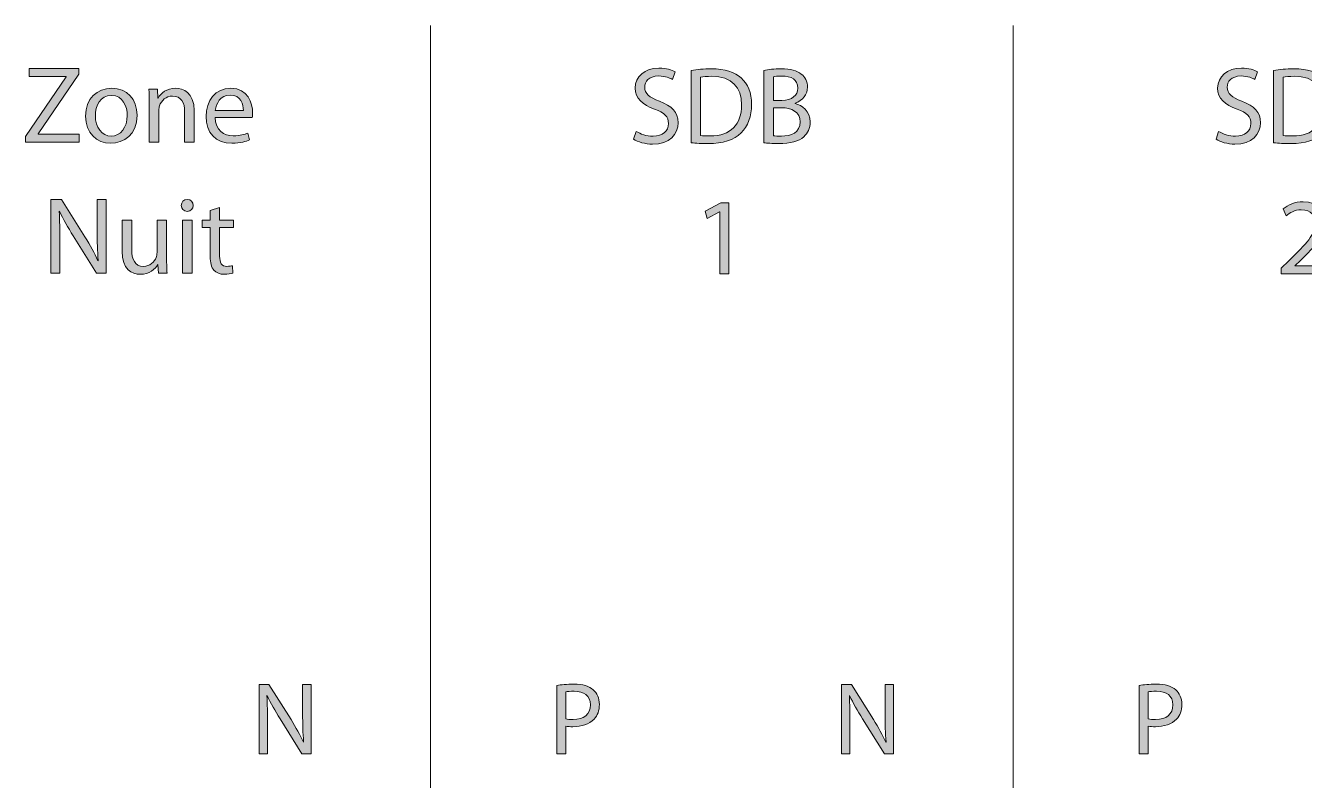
# Model space of a CAD drawing. Header units: inches. Extents: x 0 to 360, y -268 to 0.
# Drawn here: x 231.87 to 267, y -232.73 to -212 of the extents above; entities that cross this region are included whole.
import ezdxf

# ---------------------------------------------------------------- set-up
doc = ezdxf.new("R2010")
doc.units = ezdxf.units.IN
doc.header["$MEASUREMENT"] = 0
doc.layers.add('Layer 1', color=7, linetype='Continuous')

# ---------------------------------------------------------------- blocks, each defined once
blk = doc.blocks.new('block 46')
at = {"layer": 'Layer 1'}
h = blk.add_hatch(color=250, dxfattribs=at)
h.dxf.hatch_style = 2
edge = h.paths.add_edge_path()
edge.add_spline(control_points=[(264.645, -214.904), (264.762, -214.979), (264.93, -215.036), (265.109, -215.036), (265.377, -215.036), (265.532, -214.895), (265.532, -214.691), (265.532, -214.505), (265.424, -214.394), (265.151, -214.293), (264.822, -214.173), (264.618, -213.999), (264.618, -213.717), (264.618, -213.402), (264.879, -213.168), (265.271, -213.168), (265.475, -213.168), (265.628, -213.216), (265.715, -213.267), (265.715, -213.267), (265.643, -213.48), (265.643, -213.48), (265.581, -213.441), (265.446, -213.384), (265.262, -213.384), (264.987, -213.384), (264.882, -213.549), (264.882, -213.687), (264.882, -213.876), (265.005, -213.969), (265.284, -214.077), (265.625, -214.208), (265.796, -214.374), (265.796, -214.67), (265.796, -214.982), (265.568, -215.255), (265.091, -215.255), (264.897, -215.255), (264.684, -215.195), (264.576, -215.123), (264.576, -215.123), (264.645, -214.904), (264.645, -214.904)], knot_values=[0, 0, 0, 0, 1, 1, 1, 2, 2, 2, 3, 3, 3, 4, 4, 4, 5, 5, 5, 6, 6, 6, 7, 7, 7, 8, 8, 8, 9, 9, 9, 10, 10, 10, 11, 11, 11, 12, 12, 12, 13, 13, 13, 14, 14, 14, 14], degree=3, periodic=1)
h = blk.add_hatch(color=250, dxfattribs=at)
h.dxf.hatch_style = 2
edge = h.paths.add_edge_path()
edge.add_spline(control_points=[(266.156, -213.231), (266.315, -213.205), (266.504, -213.186), (266.711, -213.186), (267.086, -213.186), (267.353, -213.276), (267.529, -213.438), (267.713, -213.603), (267.817, -213.837), (267.817, -214.164), (267.817, -214.494), (267.713, -214.763), (267.526, -214.949), (267.335, -215.138), (267.023, -215.24), (266.63, -215.24), (266.441, -215.24), (266.288, -215.231), (266.156, -215.216), (266.156, -215.216), (266.156, -213.231), (266.156, -213.231)], knot_values=[0, 0, 0, 0, 1, 1, 1, 2, 2, 2, 3, 3, 3, 4, 4, 4, 5, 5, 5, 6, 6, 6, 7, 7, 7, 7], degree=3, periodic=1)
edge = h.paths.add_edge_path()
edge.add_spline(control_points=[(266.417, -215.018), (266.483, -215.027), (266.579, -215.03), (266.681, -215.03), (267.242, -215.03), (267.542, -214.718), (267.542, -214.173), (267.544, -213.696), (267.274, -213.393), (266.723, -213.393), (266.588, -213.393), (266.486, -213.405), (266.417, -213.42), (266.417, -213.42), (266.417, -215.018), (266.417, -215.018)], knot_values=[0, 0, 0, 0, 1, 1, 1, 2, 2, 2, 3, 3, 3, 4, 4, 4, 5, 5, 5, 5], degree=3, periodic=1)
h = blk.add_hatch(color=250, dxfattribs=at)
h.dxf.hatch_style = 2
edge = h.paths.add_edge_path()
edge.add_spline(control_points=[(268.153, -213.231), (268.267, -213.205), (268.45, -213.186), (268.63, -213.186), (268.891, -213.186), (269.059, -213.231), (269.182, -213.333), (269.286, -213.411), (269.352, -213.531), (269.352, -213.69), (269.352, -213.888), (269.221, -214.059), (269.011, -214.134), (269.011, -214.134), (269.011, -214.143), (269.011, -214.143), (269.203, -214.188), (269.427, -214.346), (269.427, -214.647), (269.427, -214.82), (269.359, -214.955), (269.254, -215.051), (269.115, -215.18), (268.888, -215.24), (268.558, -215.24), (268.378, -215.24), (268.24, -215.228), (268.153, -215.216), (268.153, -215.216), (268.153, -213.231), (268.153, -213.231)], knot_values=[0, 0, 0, 0, 1, 1, 1, 2, 2, 2, 3, 3, 3, 4, 4, 4, 5, 5, 5, 6, 6, 6, 7, 7, 7, 8, 8, 8, 9, 9, 9, 10, 10, 10, 10], degree=3, periodic=1)
edge = h.paths.add_edge_path()
edge.add_spline(control_points=[(268.414, -214.059), (268.414, -214.059), (268.651, -214.059), (268.651, -214.059), (268.924, -214.059), (269.086, -213.911), (269.086, -213.717), (269.086, -213.483), (268.909, -213.387), (268.645, -213.387), (268.525, -213.387), (268.456, -213.396), (268.414, -213.405), (268.414, -213.405), (268.414, -214.059), (268.414, -214.059)], knot_values=[0, 0, 0, 0, 1, 1, 1, 2, 2, 2, 3, 3, 3, 4, 4, 4, 5, 5, 5, 5], degree=3, periodic=1)
edge = h.paths.add_edge_path()
edge.add_spline(control_points=[(268.414, -215.024), (268.468, -215.033), (268.54, -215.036), (268.633, -215.036), (268.902, -215.036), (269.152, -214.937), (269.152, -214.643), (269.152, -214.37), (268.915, -214.254), (268.63, -214.254), (268.63, -214.254), (268.414, -214.254), (268.414, -214.254), (268.414, -214.254), (268.414, -215.024), (268.414, -215.024)], knot_values=[0, 0, 0, 0, 1, 1, 1, 2, 2, 2, 3, 3, 3, 4, 4, 4, 5, 5, 5, 5], degree=3, periodic=1)
h = blk.add_hatch(color=250, dxfattribs=at)
h.dxf.hatch_style = 2
edge = h.paths.add_edge_path()
edge.add_spline(control_points=[(266.366, -218.821), (266.366, -218.821), (266.366, -218.659), (266.366, -218.659), (266.366, -218.659), (266.573, -218.458), (266.573, -218.458), (267.071, -217.984), (267.298, -217.732), (267.298, -217.439), (267.298, -217.24), (267.205, -217.058), (266.915, -217.058), (266.738, -217.058), (266.591, -217.147), (266.501, -217.222), (266.501, -217.222), (266.417, -217.036), (266.417, -217.036), (266.549, -216.925), (266.744, -216.838), (266.966, -216.838), (267.385, -216.838), (267.562, -217.126), (267.562, -217.406), (267.562, -217.765), (267.302, -218.056), (266.891, -218.451), (266.891, -218.451), (266.738, -218.595), (266.738, -218.595), (266.738, -218.595), (266.738, -218.602), (266.738, -218.602), (266.738, -218.602), (267.611, -218.602), (267.611, -218.602), (267.611, -218.602), (267.611, -218.821), (267.611, -218.821), (267.611, -218.821), (266.366, -218.821), (266.366, -218.821)], knot_values=[0, 0, 0, 0, 1, 1, 1, 2, 2, 2, 3, 3, 3, 4, 4, 4, 5, 5, 5, 6, 6, 6, 7, 7, 7, 8, 8, 8, 9, 9, 9, 10, 10, 10, 11, 11, 11, 12, 12, 12, 13, 13, 13, 14, 14, 14, 14], degree=3, periodic=1)
at = {"layer": 'Layer 1', "lineweight": 0}
for points, knots in [([(264.645, -214.904), (264.762, -214.979), (264.93, -215.036), (265.109, -215.036), (265.377, -215.036), (265.532, -214.895), (265.532, -214.691), (265.532, -214.505), (265.424, -214.394), (265.151, -214.293), (264.822, -214.173), (264.618, -213.999), (264.618, -213.717), (264.618, -213.402), (264.879, -213.168), (265.271, -213.168), (265.475, -213.168), (265.628, -213.216), (265.715, -213.267), (265.715, -213.267), (265.643, -213.48), (265.643, -213.48), (265.581, -213.441), (265.446, -213.384), (265.262, -213.384), (264.987, -213.384), (264.882, -213.549), (264.882, -213.687), (264.882, -213.876), (265.005, -213.969), (265.284, -214.077), (265.625, -214.208), (265.796, -214.374), (265.796, -214.67), (265.796, -214.982), (265.568, -215.255), (265.091, -215.255), (264.897, -215.255), (264.684, -215.195), (264.576, -215.123), (264.576, -215.123), (264.645, -214.904), (264.645, -214.904)], [0, 0, 0, 0, 1, 1, 1, 2, 2, 2, 3, 3, 3, 4, 4, 4, 5, 5, 5, 6, 6, 6, 7, 7, 7, 8, 8, 8, 9, 9, 9, 10, 10, 10, 11, 11, 11, 12, 12, 12, 13, 13, 13, 14, 14, 14, 14]), ([(266.156, -213.231), (266.315, -213.205), (266.504, -213.186), (266.711, -213.186), (267.086, -213.186), (267.353, -213.276), (267.529, -213.438), (267.713, -213.603), (267.817, -213.837), (267.817, -214.164), (267.817, -214.494), (267.713, -214.763), (267.526, -214.949), (267.335, -215.138), (267.023, -215.24), (266.63, -215.24), (266.441, -215.24), (266.288, -215.231), (266.156, -215.216), (266.156, -215.216), (266.156, -213.231), (266.156, -213.231)], [0, 0, 0, 0, 1, 1, 1, 2, 2, 2, 3, 3, 3, 4, 4, 4, 5, 5, 5, 6, 6, 6, 7, 7, 7, 7]), ([(268.153, -213.231), (268.267, -213.205), (268.45, -213.186), (268.63, -213.186), (268.891, -213.186), (269.059, -213.231), (269.182, -213.333), (269.286, -213.411), (269.352, -213.531), (269.352, -213.69), (269.352, -213.888), (269.221, -214.059), (269.011, -214.134), (269.011, -214.134), (269.011, -214.143), (269.011, -214.143), (269.203, -214.188), (269.427, -214.346), (269.427, -214.647), (269.427, -214.82), (269.359, -214.955), (269.254, -215.051), (269.115, -215.18), (268.888, -215.24), (268.558, -215.24), (268.378, -215.24), (268.24, -215.228), (268.153, -215.216), (268.153, -215.216), (268.153, -213.231), (268.153, -213.231)], [0, 0, 0, 0, 1, 1, 1, 2, 2, 2, 3, 3, 3, 4, 4, 4, 5, 5, 5, 6, 6, 6, 7, 7, 7, 8, 8, 8, 9, 9, 9, 10, 10, 10, 10]), ([(266.417, -215.018), (266.483, -215.027), (266.579, -215.03), (266.681, -215.03), (267.242, -215.03), (267.542, -214.718), (267.542, -214.173), (267.544, -213.696), (267.274, -213.393), (266.723, -213.393), (266.588, -213.393), (266.486, -213.405), (266.417, -213.42), (266.417, -213.42), (266.417, -215.018), (266.417, -215.018)], [0, 0, 0, 0, 1, 1, 1, 2, 2, 2, 3, 3, 3, 4, 4, 4, 5, 5, 5, 5]), ([(268.414, -214.059), (268.414, -214.059), (268.651, -214.059), (268.651, -214.059), (268.924, -214.059), (269.086, -213.911), (269.086, -213.717), (269.086, -213.483), (268.909, -213.387), (268.645, -213.387), (268.525, -213.387), (268.456, -213.396), (268.414, -213.405), (268.414, -213.405), (268.414, -214.059), (268.414, -214.059)], [0, 0, 0, 0, 1, 1, 1, 2, 2, 2, 3, 3, 3, 4, 4, 4, 5, 5, 5, 5]), ([(268.414, -215.024), (268.468, -215.033), (268.54, -215.036), (268.633, -215.036), (268.902, -215.036), (269.152, -214.937), (269.152, -214.643), (269.152, -214.37), (268.915, -214.254), (268.63, -214.254), (268.63, -214.254), (268.414, -214.254), (268.414, -214.254), (268.414, -214.254), (268.414, -215.024), (268.414, -215.024)], [0, 0, 0, 0, 1, 1, 1, 2, 2, 2, 3, 3, 3, 4, 4, 4, 5, 5, 5, 5]), ([(266.366, -218.821), (266.366, -218.821), (266.366, -218.659), (266.366, -218.659), (266.366, -218.659), (266.573, -218.458), (266.573, -218.458), (267.071, -217.984), (267.298, -217.732), (267.298, -217.439), (267.298, -217.24), (267.205, -217.058), (266.915, -217.058), (266.738, -217.058), (266.591, -217.147), (266.501, -217.222), (266.501, -217.222), (266.417, -217.036), (266.417, -217.036), (266.549, -216.925), (266.744, -216.838), (266.966, -216.838), (267.385, -216.838), (267.562, -217.126), (267.562, -217.406), (267.562, -217.765), (267.302, -218.056), (266.891, -218.451), (266.891, -218.451), (266.738, -218.595), (266.738, -218.595), (266.738, -218.595), (266.738, -218.602), (266.738, -218.602), (266.738, -218.602), (267.611, -218.602), (267.611, -218.602), (267.611, -218.602), (267.611, -218.821), (267.611, -218.821), (267.611, -218.821), (266.366, -218.821), (266.366, -218.821)], [0, 0, 0, 0, 1, 1, 1, 2, 2, 2, 3, 3, 3, 4, 4, 4, 5, 5, 5, 6, 6, 6, 7, 7, 7, 8, 8, 8, 9, 9, 9, 10, 10, 10, 11, 11, 11, 12, 12, 12, 13, 13, 13, 14, 14, 14, 14])]:
    blk.add_open_spline(points, degree=3, knots=knots, dxfattribs=at)
blk = doc.blocks.new('block 47')
at = {"layer": 'Layer 1'}
h = blk.add_hatch(color=250, dxfattribs=at)
h.dxf.hatch_style = 2
edge = h.paths.add_edge_path()
edge.add_spline(control_points=[(248.645, -214.904), (248.762, -214.979), (248.93, -215.036), (249.11, -215.036), (249.376, -215.036), (249.533, -214.895), (249.533, -214.691), (249.533, -214.505), (249.425, -214.394), (249.152, -214.293), (248.822, -214.173), (248.618, -213.999), (248.618, -213.717), (248.618, -213.402), (248.879, -213.168), (249.272, -213.168), (249.476, -213.168), (249.629, -213.216), (249.715, -213.267), (249.715, -213.267), (249.644, -213.48), (249.644, -213.48), (249.58, -213.441), (249.445, -213.384), (249.263, -213.384), (248.987, -213.384), (248.882, -213.549), (248.882, -213.687), (248.882, -213.876), (249.005, -213.969), (249.283, -214.077), (249.625, -214.208), (249.796, -214.374), (249.796, -214.67), (249.796, -214.982), (249.569, -215.255), (249.092, -215.255), (248.897, -215.255), (248.684, -215.195), (248.576, -215.123), (248.576, -215.123), (248.645, -214.904), (248.645, -214.904)], knot_values=[0, 0, 0, 0, 1, 1, 1, 2, 2, 2, 3, 3, 3, 4, 4, 4, 5, 5, 5, 6, 6, 6, 7, 7, 7, 8, 8, 8, 9, 9, 9, 10, 10, 10, 11, 11, 11, 12, 12, 12, 13, 13, 13, 14, 14, 14, 14], degree=3, periodic=1)
h = blk.add_hatch(color=250, dxfattribs=at)
h.dxf.hatch_style = 2
edge = h.paths.add_edge_path()
edge.add_spline(control_points=[(250.156, -213.231), (250.315, -213.205), (250.504, -213.186), (250.711, -213.186), (251.086, -213.186), (251.352, -213.276), (251.53, -213.438), (251.712, -213.603), (251.818, -213.837), (251.818, -214.164), (251.818, -214.494), (251.712, -214.763), (251.527, -214.949), (251.335, -215.138), (251.022, -215.24), (250.63, -215.24), (250.441, -215.24), (250.288, -215.231), (250.156, -215.216), (250.156, -215.216), (250.156, -213.231), (250.156, -213.231)], knot_values=[0, 0, 0, 0, 1, 1, 1, 2, 2, 2, 3, 3, 3, 4, 4, 4, 5, 5, 5, 6, 6, 6, 7, 7, 7, 7], degree=3, periodic=1)
edge = h.paths.add_edge_path()
edge.add_spline(control_points=[(250.417, -215.018), (250.483, -215.027), (250.579, -215.03), (250.681, -215.03), (251.242, -215.03), (251.541, -214.718), (251.541, -214.173), (251.545, -213.696), (251.275, -213.393), (250.723, -213.393), (250.588, -213.393), (250.486, -213.405), (250.417, -213.42), (250.417, -213.42), (250.417, -215.018), (250.417, -215.018)], knot_values=[0, 0, 0, 0, 1, 1, 1, 2, 2, 2, 3, 3, 3, 4, 4, 4, 5, 5, 5, 5], degree=3, periodic=1)
h = blk.add_hatch(color=250, dxfattribs=at)
h.dxf.hatch_style = 2
edge = h.paths.add_edge_path()
edge.add_spline(control_points=[(252.153, -213.231), (252.267, -213.205), (252.45, -213.186), (252.63, -213.186), (252.891, -213.186), (253.058, -213.231), (253.182, -213.333), (253.287, -213.411), (253.353, -213.531), (253.353, -213.69), (253.353, -213.888), (253.22, -214.059), (253.011, -214.134), (253.011, -214.134), (253.011, -214.143), (253.011, -214.143), (253.202, -214.188), (253.428, -214.346), (253.428, -214.647), (253.428, -214.82), (253.358, -214.955), (253.253, -215.051), (253.116, -215.18), (252.888, -215.24), (252.558, -215.24), (252.378, -215.24), (252.24, -215.228), (252.153, -215.216), (252.153, -215.216), (252.153, -213.231), (252.153, -213.231)], knot_values=[0, 0, 0, 0, 1, 1, 1, 2, 2, 2, 3, 3, 3, 4, 4, 4, 5, 5, 5, 6, 6, 6, 7, 7, 7, 8, 8, 8, 9, 9, 9, 10, 10, 10, 10], degree=3, periodic=1)
edge = h.paths.add_edge_path()
edge.add_spline(control_points=[(252.414, -214.059), (252.414, -214.059), (252.651, -214.059), (252.651, -214.059), (252.923, -214.059), (253.085, -213.911), (253.085, -213.717), (253.085, -213.483), (252.909, -213.387), (252.645, -213.387), (252.525, -213.387), (252.456, -213.396), (252.414, -213.405), (252.414, -213.405), (252.414, -214.059), (252.414, -214.059)], knot_values=[0, 0, 0, 0, 1, 1, 1, 2, 2, 2, 3, 3, 3, 4, 4, 4, 5, 5, 5, 5], degree=3, periodic=1)
edge = h.paths.add_edge_path()
edge.add_spline(control_points=[(252.414, -215.024), (252.468, -215.033), (252.54, -215.036), (252.633, -215.036), (252.903, -215.036), (253.151, -214.937), (253.151, -214.643), (253.151, -214.37), (252.914, -214.254), (252.63, -214.254), (252.63, -214.254), (252.414, -214.254), (252.414, -214.254), (252.414, -214.254), (252.414, -215.024), (252.414, -215.024)], knot_values=[0, 0, 0, 0, 1, 1, 1, 2, 2, 2, 3, 3, 3, 4, 4, 4, 5, 5, 5, 5], degree=3, periodic=1)
h = blk.add_hatch(color=250, dxfattribs=at)
h.dxf.hatch_style = 2
h.paths.add_polyline_path([(250.939, -217.117), (250.933, -217.117), (250.594, -217.3), (250.543, -217.1), (250.969, -216.872), (251.193, -216.872), (251.193, -218.821), (250.939, -218.821)])
at = {"layer": 'Layer 1', "lineweight": 0}
blk.add_lwpolyline([(250.939, -217.117), (250.933, -217.117), (250.594, -217.3), (250.543, -217.1), (250.969, -216.872), (251.193, -216.872), (251.193, -218.821), (250.939, -218.821), (250.939, -217.117)], dxfattribs=at)
for points, knots in [([(248.645, -214.904), (248.762, -214.979), (248.93, -215.036), (249.11, -215.036), (249.376, -215.036), (249.533, -214.895), (249.533, -214.691), (249.533, -214.505), (249.425, -214.394), (249.152, -214.293), (248.822, -214.173), (248.618, -213.999), (248.618, -213.717), (248.618, -213.402), (248.879, -213.168), (249.272, -213.168), (249.476, -213.168), (249.629, -213.216), (249.715, -213.267), (249.715, -213.267), (249.644, -213.48), (249.644, -213.48), (249.58, -213.441), (249.445, -213.384), (249.263, -213.384), (248.987, -213.384), (248.882, -213.549), (248.882, -213.687), (248.882, -213.876), (249.005, -213.969), (249.283, -214.077), (249.625, -214.208), (249.796, -214.374), (249.796, -214.67), (249.796, -214.982), (249.569, -215.255), (249.092, -215.255), (248.897, -215.255), (248.684, -215.195), (248.576, -215.123), (248.576, -215.123), (248.645, -214.904), (248.645, -214.904)], [0, 0, 0, 0, 1, 1, 1, 2, 2, 2, 3, 3, 3, 4, 4, 4, 5, 5, 5, 6, 6, 6, 7, 7, 7, 8, 8, 8, 9, 9, 9, 10, 10, 10, 11, 11, 11, 12, 12, 12, 13, 13, 13, 14, 14, 14, 14]), ([(250.156, -213.231), (250.315, -213.205), (250.504, -213.186), (250.711, -213.186), (251.086, -213.186), (251.352, -213.276), (251.53, -213.438), (251.712, -213.603), (251.818, -213.837), (251.818, -214.164), (251.818, -214.494), (251.712, -214.763), (251.527, -214.949), (251.335, -215.138), (251.022, -215.24), (250.63, -215.24), (250.441, -215.24), (250.288, -215.231), (250.156, -215.216), (250.156, -215.216), (250.156, -213.231), (250.156, -213.231)], [0, 0, 0, 0, 1, 1, 1, 2, 2, 2, 3, 3, 3, 4, 4, 4, 5, 5, 5, 6, 6, 6, 7, 7, 7, 7]), ([(252.153, -213.231), (252.267, -213.205), (252.45, -213.186), (252.63, -213.186), (252.891, -213.186), (253.058, -213.231), (253.182, -213.333), (253.287, -213.411), (253.353, -213.531), (253.353, -213.69), (253.353, -213.888), (253.22, -214.059), (253.011, -214.134), (253.011, -214.134), (253.011, -214.143), (253.011, -214.143), (253.202, -214.188), (253.428, -214.346), (253.428, -214.647), (253.428, -214.82), (253.358, -214.955), (253.253, -215.051), (253.116, -215.18), (252.888, -215.24), (252.558, -215.24), (252.378, -215.24), (252.24, -215.228), (252.153, -215.216), (252.153, -215.216), (252.153, -213.231), (252.153, -213.231)], [0, 0, 0, 0, 1, 1, 1, 2, 2, 2, 3, 3, 3, 4, 4, 4, 5, 5, 5, 6, 6, 6, 7, 7, 7, 8, 8, 8, 9, 9, 9, 10, 10, 10, 10]), ([(250.417, -215.018), (250.483, -215.027), (250.579, -215.03), (250.681, -215.03), (251.242, -215.03), (251.541, -214.718), (251.541, -214.173), (251.545, -213.696), (251.275, -213.393), (250.723, -213.393), (250.588, -213.393), (250.486, -213.405), (250.417, -213.42), (250.417, -213.42), (250.417, -215.018), (250.417, -215.018)], [0, 0, 0, 0, 1, 1, 1, 2, 2, 2, 3, 3, 3, 4, 4, 4, 5, 5, 5, 5]), ([(252.414, -214.059), (252.414, -214.059), (252.651, -214.059), (252.651, -214.059), (252.923, -214.059), (253.085, -213.911), (253.085, -213.717), (253.085, -213.483), (252.909, -213.387), (252.645, -213.387), (252.525, -213.387), (252.456, -213.396), (252.414, -213.405), (252.414, -213.405), (252.414, -214.059), (252.414, -214.059)], [0, 0, 0, 0, 1, 1, 1, 2, 2, 2, 3, 3, 3, 4, 4, 4, 5, 5, 5, 5]), ([(252.414, -215.024), (252.468, -215.033), (252.54, -215.036), (252.633, -215.036), (252.903, -215.036), (253.151, -214.937), (253.151, -214.643), (253.151, -214.37), (252.914, -214.254), (252.63, -214.254), (252.63, -214.254), (252.414, -214.254), (252.414, -214.254), (252.414, -214.254), (252.414, -215.024), (252.414, -215.024)], [0, 0, 0, 0, 1, 1, 1, 2, 2, 2, 3, 3, 3, 4, 4, 4, 5, 5, 5, 5])]:
    blk.add_open_spline(points, degree=3, knots=knots, dxfattribs=at)
blk = doc.blocks.new('block 48')
at = {"layer": 'Layer 1'}
h = blk.add_hatch(color=250, dxfattribs=at)
h.dxf.hatch_style = 2
h.paths.add_polyline_path([(231.872, -215.047), (232.991, -213.406), (232.991, -213.397), (231.968, -213.397), (231.968, -213.179), (233.333, -213.179), (233.333, -213.338), (232.218, -214.972), (232.218, -214.981), (233.348, -214.981), (233.348, -215.2), (231.872, -215.2)])
h = blk.add_hatch(color=250, dxfattribs=at)
h.dxf.hatch_style = 2
edge = h.paths.add_edge_path()
edge.add_spline(control_points=[(234.937, -214.462), (234.937, -214.999), (234.562, -215.232), (234.214, -215.232), (233.824, -215.232), (233.519, -214.945), (233.519, -214.486), (233.519, -214.003), (233.84, -213.719), (234.239, -213.719), (234.655, -213.719), (234.937, -214.021), (234.937, -214.462)], knot_values=[0, 0, 0, 0, 1, 1, 1, 2, 2, 2, 3, 3, 3, 4, 4, 4, 4], degree=3, periodic=1)
edge = h.paths.add_edge_path()
edge.add_spline(control_points=[(233.789, -214.477), (233.789, -214.795), (233.968, -215.035), (234.226, -215.035), (234.478, -215.035), (234.667, -214.798), (234.667, -214.471), (234.667, -214.225), (234.544, -213.916), (234.232, -213.916), (233.924, -213.916), (233.789, -214.204), (233.789, -214.477)], knot_values=[0, 0, 0, 0, 1, 1, 1, 2, 2, 2, 3, 3, 3, 4, 4, 4, 4], degree=3, periodic=1)
h = blk.add_hatch(color=250, dxfattribs=at)
h.dxf.hatch_style = 2
edge = h.paths.add_edge_path()
edge.add_spline(control_points=[(235.27, -214.142), (235.27, -213.989), (235.267, -213.869), (235.258, -213.748), (235.258, -213.748), (235.492, -213.748), (235.492, -213.748), (235.492, -213.748), (235.507, -213.989), (235.507, -213.989), (235.507, -213.989), (235.513, -213.989), (235.513, -213.989), (235.585, -213.854), (235.752, -213.719), (235.993, -213.719), (236.193, -213.719), (236.505, -213.838), (236.505, -214.336), (236.505, -214.336), (236.505, -215.2), (236.505, -215.2), (236.505, -215.2), (236.242, -215.2), (236.242, -215.2), (236.242, -215.2), (236.242, -214.363), (236.242, -214.363), (236.242, -214.129), (236.155, -213.934), (235.905, -213.934), (235.734, -213.934), (235.599, -214.058), (235.552, -214.204), (235.539, -214.237), (235.534, -214.282), (235.534, -214.327), (235.534, -214.327), (235.534, -215.2), (235.534, -215.2), (235.534, -215.2), (235.27, -215.2), (235.27, -215.2), (235.27, -215.2), (235.27, -214.142), (235.27, -214.142)], knot_values=[0, 0, 0, 0, 1, 1, 1, 2, 2, 2, 3, 3, 3, 4, 4, 4, 5, 5, 5, 6, 6, 6, 7, 7, 7, 8, 8, 8, 9, 9, 9, 10, 10, 10, 11, 11, 11, 12, 12, 12, 13, 13, 13, 14, 14, 14, 15, 15, 15, 15], degree=3, periodic=1)
h = blk.add_hatch(color=250, dxfattribs=at)
h.dxf.hatch_style = 2
edge = h.paths.add_edge_path()
edge.add_spline(control_points=[(237.081, -214.522), (237.087, -214.879), (237.312, -215.026), (237.579, -215.026), (237.768, -215.026), (237.884, -214.993), (237.981, -214.951), (237.981, -214.951), (238.028, -215.14), (238.028, -215.14), (237.935, -215.182), (237.773, -215.232), (237.542, -215.232), (237.096, -215.232), (236.829, -214.936), (236.829, -214.498), (236.829, -214.06), (237.087, -213.719), (237.51, -213.719), (237.986, -213.719), (238.109, -214.132), (238.109, -214.399), (238.109, -214.453), (238.107, -214.492), (238.101, -214.522), (238.101, -214.522), (237.081, -214.522), (237.081, -214.522)], knot_values=[0, 0, 0, 0, 1, 1, 1, 2, 2, 2, 3, 3, 3, 4, 4, 4, 5, 5, 5, 6, 6, 6, 7, 7, 7, 8, 8, 8, 9, 9, 9, 9], degree=3, periodic=1)
edge = h.paths.add_edge_path()
edge.add_spline(control_points=[(237.855, -214.333), (237.857, -214.168), (237.786, -213.907), (237.489, -213.907), (237.219, -213.907), (237.105, -214.151), (237.084, -214.333), (237.084, -214.333), (237.855, -214.333), (237.855, -214.333)], knot_values=[0, 0, 0, 0, 1, 1, 1, 2, 2, 2, 3, 3, 3, 3], degree=3, periodic=1)
h = blk.add_hatch(color=250, dxfattribs=at)
h.dxf.hatch_style = 2
edge = h.paths.add_edge_path()
edge.add_spline(control_points=[(232.568, -218.798), (232.568, -218.798), (232.568, -216.777), (232.568, -216.777), (232.568, -216.777), (232.856, -216.777), (232.856, -216.777), (232.856, -216.777), (233.501, -217.8), (233.501, -217.8), (233.647, -218.037), (233.767, -218.25), (233.86, -218.456), (233.86, -218.456), (233.869, -218.454), (233.869, -218.454), (233.846, -218.183), (233.84, -217.937), (233.84, -217.623), (233.84, -217.623), (233.84, -216.777), (233.84, -216.777), (233.84, -216.777), (234.086, -216.777), (234.086, -216.777), (234.086, -216.777), (234.086, -218.798), (234.086, -218.798), (234.086, -218.798), (233.822, -218.798), (233.822, -218.798), (233.822, -218.798), (233.18, -217.773), (233.18, -217.773), (233.039, -217.548), (232.904, -217.317), (232.805, -217.098), (232.805, -217.098), (232.796, -217.101), (232.796, -217.101), (232.811, -217.356), (232.814, -217.599), (232.814, -217.935), (232.814, -217.935), (232.814, -218.798), (232.814, -218.798), (232.814, -218.798), (232.568, -218.798), (232.568, -218.798)], knot_values=[0, 0, 0, 0, 1, 1, 1, 2, 2, 2, 3, 3, 3, 4, 4, 4, 5, 5, 5, 6, 6, 6, 7, 7, 7, 8, 8, 8, 9, 9, 9, 10, 10, 10, 11, 11, 11, 12, 12, 12, 13, 13, 13, 14, 14, 14, 15, 15, 15, 16, 16, 16, 16], degree=3, periodic=1)
h = blk.add_hatch(color=250, dxfattribs=at)
h.dxf.hatch_style = 2
edge = h.paths.add_edge_path()
edge.add_spline(control_points=[(236.479, -216.939), (236.479, -217.029), (236.415, -217.101), (236.31, -217.101), (236.215, -217.101), (236.151, -217.029), (236.151, -216.939), (236.151, -216.849), (236.217, -216.774), (236.317, -216.774), (236.412, -216.774), (236.479, -216.846), (236.479, -216.939)], knot_values=[0, 0, 0, 0, 1, 1, 1, 2, 2, 2, 3, 3, 3, 4, 4, 4, 4], degree=3, periodic=1)
h.paths.add_polyline_path([(236.184, -218.798), (236.184, -217.347), (236.448, -217.347), (236.448, -218.798)])
h = blk.add_hatch(color=250, dxfattribs=at)
h.dxf.hatch_style = 2
edge = h.paths.add_edge_path()
edge.add_spline(control_points=[(237.204, -216.999), (237.204, -216.999), (237.204, -217.347), (237.204, -217.347), (237.204, -217.347), (237.582, -217.347), (237.582, -217.347), (237.582, -217.347), (237.582, -217.548), (237.582, -217.548), (237.582, -217.548), (237.204, -217.548), (237.204, -217.548), (237.204, -217.548), (237.204, -218.33), (237.204, -218.33), (237.204, -218.51), (237.255, -218.612), (237.402, -218.612), (237.474, -218.612), (237.516, -218.606), (237.555, -218.594), (237.555, -218.594), (237.567, -218.795), (237.567, -218.795), (237.516, -218.813), (237.435, -218.831), (237.333, -218.831), (237.21, -218.831), (237.111, -218.789), (237.048, -218.72), (236.976, -218.639), (236.946, -218.51), (236.946, -218.339), (236.946, -218.339), (236.946, -217.548), (236.946, -217.548), (236.946, -217.548), (236.721, -217.548), (236.721, -217.548), (236.721, -217.548), (236.721, -217.347), (236.721, -217.347), (236.721, -217.347), (236.946, -217.347), (236.946, -217.347), (236.946, -217.347), (236.946, -217.077), (236.946, -217.077), (236.946, -217.077), (237.204, -216.999), (237.204, -216.999)], knot_values=[0, 0, 0, 0, 1, 1, 1, 2, 2, 2, 3, 3, 3, 4, 4, 4, 5, 5, 5, 6, 6, 6, 7, 7, 7, 8, 8, 8, 9, 9, 9, 10, 10, 10, 11, 11, 11, 12, 12, 12, 13, 13, 13, 14, 14, 14, 15, 15, 15, 16, 16, 16, 17, 17, 17, 17], degree=3, periodic=1)
h = blk.add_hatch(color=250, dxfattribs=at)
h.dxf.hatch_style = 2
edge = h.paths.add_edge_path()
edge.add_spline(control_points=[(235.747, -218.399), (235.747, -218.552), (235.75, -218.684), (235.759, -218.798), (235.759, -218.798), (235.525, -218.798), (235.525, -218.798), (235.525, -218.798), (235.51, -218.561), (235.51, -218.561), (235.51, -218.561), (235.504, -218.561), (235.504, -218.561), (235.437, -218.678), (235.282, -218.831), (235.024, -218.831), (234.796, -218.831), (234.523, -218.702), (234.523, -218.195), (234.523, -218.195), (234.523, -217.347), (234.523, -217.347), (234.523, -217.347), (234.787, -217.347), (234.787, -217.347), (234.787, -217.347), (234.787, -218.148), (234.787, -218.148), (234.787, -218.423), (234.874, -218.612), (235.111, -218.612), (235.288, -218.612), (235.411, -218.489), (235.459, -218.369), (235.474, -218.334), (235.483, -218.285), (235.483, -218.234), (235.483, -218.234), (235.483, -217.347), (235.483, -217.347), (235.483, -217.347), (235.747, -217.347), (235.747, -217.347), (235.747, -217.347), (235.747, -218.399), (235.747, -218.399)], knot_values=[0, 0, 0, 0, 1, 1, 1, 2, 2, 2, 3, 3, 3, 4, 4, 4, 5, 5, 5, 6, 6, 6, 7, 7, 7, 8, 8, 8, 9, 9, 9, 10, 10, 10, 11, 11, 11, 12, 12, 12, 13, 13, 13, 14, 14, 14, 15, 15, 15, 15], degree=3, periodic=1)
at = {"layer": 'Layer 1', "lineweight": 0}
for points in [[(231.872, -215.047), (232.991, -213.406), (232.991, -213.397), (231.968, -213.397), (231.968, -213.179), (233.333, -213.179), (233.333, -213.338), (232.218, -214.972), (232.218, -214.981), (233.348, -214.981), (233.348, -215.2), (231.872, -215.2), (231.872, -215.047)], [(236.184, -218.798), (236.184, -217.347), (236.448, -217.347), (236.448, -218.798), (236.184, -218.798)]]:
    blk.add_lwpolyline(points, dxfattribs=at)
for points, knots in [([(234.937, -214.462), (234.937, -214.999), (234.562, -215.232), (234.214, -215.232), (233.824, -215.232), (233.519, -214.945), (233.519, -214.486), (233.519, -214.003), (233.84, -213.719), (234.239, -213.719), (234.655, -213.719), (234.937, -214.021), (234.937, -214.462)], [0, 0, 0, 0, 1, 1, 1, 2, 2, 2, 3, 3, 3, 4, 4, 4, 4]), ([(233.789, -214.477), (233.789, -214.795), (233.968, -215.035), (234.226, -215.035), (234.478, -215.035), (234.667, -214.798), (234.667, -214.471), (234.667, -214.225), (234.544, -213.916), (234.232, -213.916), (233.924, -213.916), (233.789, -214.204), (233.789, -214.477)], [0, 0, 0, 0, 1, 1, 1, 2, 2, 2, 3, 3, 3, 4, 4, 4, 4]), ([(235.27, -214.142), (235.27, -213.989), (235.267, -213.869), (235.258, -213.748), (235.258, -213.748), (235.492, -213.748), (235.492, -213.748), (235.492, -213.748), (235.507, -213.989), (235.507, -213.989), (235.507, -213.989), (235.513, -213.989), (235.513, -213.989), (235.585, -213.854), (235.752, -213.719), (235.993, -213.719), (236.193, -213.719), (236.505, -213.838), (236.505, -214.336), (236.505, -214.336), (236.505, -215.2), (236.505, -215.2), (236.505, -215.2), (236.242, -215.2), (236.242, -215.2), (236.242, -215.2), (236.242, -214.363), (236.242, -214.363), (236.242, -214.129), (236.155, -213.934), (235.905, -213.934), (235.734, -213.934), (235.599, -214.058), (235.552, -214.204), (235.539, -214.237), (235.534, -214.282), (235.534, -214.327), (235.534, -214.327), (235.534, -215.2), (235.534, -215.2), (235.534, -215.2), (235.27, -215.2), (235.27, -215.2), (235.27, -215.2), (235.27, -214.142), (235.27, -214.142)], [0, 0, 0, 0, 1, 1, 1, 2, 2, 2, 3, 3, 3, 4, 4, 4, 5, 5, 5, 6, 6, 6, 7, 7, 7, 8, 8, 8, 9, 9, 9, 10, 10, 10, 11, 11, 11, 12, 12, 12, 13, 13, 13, 14, 14, 14, 15, 15, 15, 15]), ([(237.081, -214.522), (237.087, -214.879), (237.312, -215.026), (237.579, -215.026), (237.768, -215.026), (237.884, -214.993), (237.981, -214.951), (237.981, -214.951), (238.028, -215.14), (238.028, -215.14), (237.935, -215.182), (237.773, -215.232), (237.542, -215.232), (237.096, -215.232), (236.829, -214.936), (236.829, -214.498), (236.829, -214.06), (237.087, -213.719), (237.51, -213.719), (237.986, -213.719), (238.109, -214.132), (238.109, -214.399), (238.109, -214.453), (238.107, -214.492), (238.101, -214.522), (238.101, -214.522), (237.081, -214.522), (237.081, -214.522)], [0, 0, 0, 0, 1, 1, 1, 2, 2, 2, 3, 3, 3, 4, 4, 4, 5, 5, 5, 6, 6, 6, 7, 7, 7, 8, 8, 8, 9, 9, 9, 9]), ([(237.855, -214.333), (237.857, -214.168), (237.786, -213.907), (237.489, -213.907), (237.219, -213.907), (237.105, -214.151), (237.084, -214.333), (237.084, -214.333), (237.855, -214.333), (237.855, -214.333)], [0, 0, 0, 0, 1, 1, 1, 2, 2, 2, 3, 3, 3, 3]), ([(232.568, -218.798), (232.568, -218.798), (232.568, -216.777), (232.568, -216.777), (232.568, -216.777), (232.856, -216.777), (232.856, -216.777), (232.856, -216.777), (233.501, -217.8), (233.501, -217.8), (233.647, -218.037), (233.767, -218.25), (233.86, -218.456), (233.86, -218.456), (233.869, -218.454), (233.869, -218.454), (233.846, -218.183), (233.84, -217.937), (233.84, -217.623), (233.84, -217.623), (233.84, -216.777), (233.84, -216.777), (233.84, -216.777), (234.086, -216.777), (234.086, -216.777), (234.086, -216.777), (234.086, -218.798), (234.086, -218.798), (234.086, -218.798), (233.822, -218.798), (233.822, -218.798), (233.822, -218.798), (233.18, -217.773), (233.18, -217.773), (233.039, -217.548), (232.904, -217.317), (232.805, -217.098), (232.805, -217.098), (232.796, -217.101), (232.796, -217.101), (232.811, -217.356), (232.814, -217.599), (232.814, -217.935), (232.814, -217.935), (232.814, -218.798), (232.814, -218.798), (232.814, -218.798), (232.568, -218.798), (232.568, -218.798)], [0, 0, 0, 0, 1, 1, 1, 2, 2, 2, 3, 3, 3, 4, 4, 4, 5, 5, 5, 6, 6, 6, 7, 7, 7, 8, 8, 8, 9, 9, 9, 10, 10, 10, 11, 11, 11, 12, 12, 12, 13, 13, 13, 14, 14, 14, 15, 15, 15, 16, 16, 16, 16]), ([(236.479, -216.939), (236.479, -217.029), (236.415, -217.101), (236.31, -217.101), (236.215, -217.101), (236.151, -217.029), (236.151, -216.939), (236.151, -216.849), (236.217, -216.774), (236.317, -216.774), (236.412, -216.774), (236.479, -216.846), (236.479, -216.939)], [0, 0, 0, 0, 1, 1, 1, 2, 2, 2, 3, 3, 3, 4, 4, 4, 4]), ([(237.204, -216.999), (237.204, -216.999), (237.204, -217.347), (237.204, -217.347), (237.204, -217.347), (237.582, -217.347), (237.582, -217.347), (237.582, -217.347), (237.582, -217.548), (237.582, -217.548), (237.582, -217.548), (237.204, -217.548), (237.204, -217.548), (237.204, -217.548), (237.204, -218.33), (237.204, -218.33), (237.204, -218.51), (237.255, -218.612), (237.402, -218.612), (237.474, -218.612), (237.516, -218.606), (237.555, -218.594), (237.555, -218.594), (237.567, -218.795), (237.567, -218.795), (237.516, -218.813), (237.435, -218.831), (237.333, -218.831), (237.21, -218.831), (237.111, -218.789), (237.048, -218.72), (236.976, -218.639), (236.946, -218.51), (236.946, -218.339), (236.946, -218.339), (236.946, -217.548), (236.946, -217.548), (236.946, -217.548), (236.721, -217.548), (236.721, -217.548), (236.721, -217.548), (236.721, -217.347), (236.721, -217.347), (236.721, -217.347), (236.946, -217.347), (236.946, -217.347), (236.946, -217.347), (236.946, -217.077), (236.946, -217.077), (236.946, -217.077), (237.204, -216.999), (237.204, -216.999)], [0, 0, 0, 0, 1, 1, 1, 2, 2, 2, 3, 3, 3, 4, 4, 4, 5, 5, 5, 6, 6, 6, 7, 7, 7, 8, 8, 8, 9, 9, 9, 10, 10, 10, 11, 11, 11, 12, 12, 12, 13, 13, 13, 14, 14, 14, 15, 15, 15, 16, 16, 16, 17, 17, 17, 17]), ([(235.747, -218.399), (235.747, -218.552), (235.75, -218.684), (235.759, -218.798), (235.759, -218.798), (235.525, -218.798), (235.525, -218.798), (235.525, -218.798), (235.51, -218.561), (235.51, -218.561), (235.51, -218.561), (235.504, -218.561), (235.504, -218.561), (235.437, -218.678), (235.282, -218.831), (235.024, -218.831), (234.796, -218.831), (234.523, -218.702), (234.523, -218.195), (234.523, -218.195), (234.523, -217.347), (234.523, -217.347), (234.523, -217.347), (234.787, -217.347), (234.787, -217.347), (234.787, -217.347), (234.787, -218.148), (234.787, -218.148), (234.787, -218.423), (234.874, -218.612), (235.111, -218.612), (235.288, -218.612), (235.411, -218.489), (235.459, -218.369), (235.474, -218.334), (235.483, -218.285), (235.483, -218.234), (235.483, -218.234), (235.483, -217.347), (235.483, -217.347), (235.483, -217.347), (235.747, -217.347), (235.747, -217.347), (235.747, -217.347), (235.747, -218.399), (235.747, -218.399)], [0, 0, 0, 0, 1, 1, 1, 2, 2, 2, 3, 3, 3, 4, 4, 4, 5, 5, 5, 6, 6, 6, 7, 7, 7, 8, 8, 8, 9, 9, 9, 10, 10, 10, 11, 11, 11, 12, 12, 12, 13, 13, 13, 14, 14, 14, 15, 15, 15, 15])]:
    blk.add_open_spline(points, degree=3, knots=knots, dxfattribs=at)
blk = doc.blocks.new('block 54')
at = {"layer": 'Layer 1'}
h = blk.add_hatch(color=250, dxfattribs=at)
h.dxf.hatch_style = 2
edge = h.paths.add_edge_path()
edge.add_spline(control_points=[(246.464, -230.121), (246.582, -230.102), (246.737, -230.085), (246.935, -230.085), (247.178, -230.085), (247.355, -230.141), (247.468, -230.243), (247.57, -230.333), (247.634, -230.471), (247.634, -230.641), (247.634, -230.812), (247.584, -230.948), (247.488, -231.047), (247.355, -231.185), (247.147, -231.255), (246.907, -231.255), (246.834, -231.255), (246.766, -231.253), (246.709, -231.238), (246.709, -231.238), (246.709, -232), (246.709, -232), (246.709, -232), (246.464, -232), (246.464, -232), (246.464, -232), (246.464, -230.121), (246.464, -230.121)], knot_values=[0, 0, 0, 0, 1, 1, 1, 2, 2, 2, 3, 3, 3, 4, 4, 4, 5, 5, 5, 6, 6, 6, 7, 7, 7, 8, 8, 8, 9, 9, 9, 9], degree=3, periodic=1)
edge = h.paths.add_edge_path()
edge.add_spline(control_points=[(246.709, -231.038), (246.763, -231.052), (246.83, -231.058), (246.912, -231.058), (247.209, -231.058), (247.389, -230.912), (247.389, -230.655), (247.389, -230.401), (247.209, -230.28), (246.941, -230.28), (246.834, -230.28), (246.752, -230.288), (246.709, -230.299), (246.709, -230.299), (246.709, -231.038), (246.709, -231.038)], knot_values=[0, 0, 0, 0, 1, 1, 1, 2, 2, 2, 3, 3, 3, 4, 4, 4, 5, 5, 5, 5], degree=3, periodic=1)
at = {"layer": 'Layer 1', "lineweight": 0}
for points, knots in [([(246.464, -230.121), (246.582, -230.102), (246.737, -230.085), (246.935, -230.085), (247.178, -230.085), (247.355, -230.141), (247.468, -230.243), (247.57, -230.333), (247.634, -230.471), (247.634, -230.641), (247.634, -230.812), (247.584, -230.948), (247.488, -231.047), (247.355, -231.185), (247.147, -231.255), (246.907, -231.255), (246.834, -231.255), (246.766, -231.253), (246.709, -231.238), (246.709, -231.238), (246.709, -232), (246.709, -232), (246.709, -232), (246.464, -232), (246.464, -232), (246.464, -232), (246.464, -230.121), (246.464, -230.121)], [0, 0, 0, 0, 1, 1, 1, 2, 2, 2, 3, 3, 3, 4, 4, 4, 5, 5, 5, 6, 6, 6, 7, 7, 7, 8, 8, 8, 9, 9, 9, 9]), ([(246.709, -231.038), (246.763, -231.052), (246.83, -231.058), (246.912, -231.058), (247.209, -231.058), (247.389, -230.912), (247.389, -230.655), (247.389, -230.401), (247.209, -230.28), (246.941, -230.28), (246.834, -230.28), (246.752, -230.288), (246.709, -230.299), (246.709, -230.299), (246.709, -231.038), (246.709, -231.038)], [0, 0, 0, 0, 1, 1, 1, 2, 2, 2, 3, 3, 3, 4, 4, 4, 5, 5, 5, 5])]:
    blk.add_open_spline(points, degree=3, knots=knots, dxfattribs=at)
blk = doc.blocks.new('block 55')
at = {"layer": 'Layer 1'}
h = blk.add_hatch(color=250, dxfattribs=at)
h.dxf.hatch_style = 2
edge = h.paths.add_edge_path()
edge.add_spline(control_points=[(262.464, -230.121), (262.583, -230.102), (262.738, -230.085), (262.935, -230.085), (263.177, -230.085), (263.355, -230.141), (263.468, -230.243), (263.569, -230.333), (263.635, -230.471), (263.635, -230.641), (263.635, -230.812), (263.584, -230.948), (263.488, -231.047), (263.355, -231.185), (263.146, -231.255), (262.907, -231.255), (262.834, -231.255), (262.766, -231.253), (262.71, -231.238), (262.71, -231.238), (262.71, -232), (262.71, -232), (262.71, -232), (262.464, -232), (262.464, -232), (262.464, -232), (262.464, -230.121), (262.464, -230.121)], knot_values=[0, 0, 0, 0, 1, 1, 1, 2, 2, 2, 3, 3, 3, 4, 4, 4, 5, 5, 5, 6, 6, 6, 7, 7, 7, 8, 8, 8, 9, 9, 9, 9], degree=3, periodic=1)
edge = h.paths.add_edge_path()
edge.add_spline(control_points=[(262.71, -231.038), (262.763, -231.052), (262.831, -231.058), (262.913, -231.058), (263.208, -231.058), (263.389, -230.912), (263.389, -230.655), (263.389, -230.401), (263.208, -230.28), (262.941, -230.28), (262.834, -230.28), (262.752, -230.288), (262.71, -230.299), (262.71, -230.299), (262.71, -231.038), (262.71, -231.038)], knot_values=[0, 0, 0, 0, 1, 1, 1, 2, 2, 2, 3, 3, 3, 4, 4, 4, 5, 5, 5, 5], degree=3, periodic=1)
at = {"layer": 'Layer 1', "lineweight": 0}
for points, knots in [([(262.464, -230.121), (262.583, -230.102), (262.738, -230.085), (262.935, -230.085), (263.177, -230.085), (263.355, -230.141), (263.468, -230.243), (263.569, -230.333), (263.635, -230.471), (263.635, -230.641), (263.635, -230.812), (263.584, -230.948), (263.488, -231.047), (263.355, -231.185), (263.146, -231.255), (262.907, -231.255), (262.834, -231.255), (262.766, -231.253), (262.71, -231.238), (262.71, -231.238), (262.71, -232), (262.71, -232), (262.71, -232), (262.464, -232), (262.464, -232), (262.464, -232), (262.464, -230.121), (262.464, -230.121)], [0, 0, 0, 0, 1, 1, 1, 2, 2, 2, 3, 3, 3, 4, 4, 4, 5, 5, 5, 6, 6, 6, 7, 7, 7, 8, 8, 8, 9, 9, 9, 9]), ([(262.71, -231.038), (262.763, -231.052), (262.831, -231.058), (262.913, -231.058), (263.208, -231.058), (263.389, -230.912), (263.389, -230.655), (263.389, -230.401), (263.208, -230.28), (262.941, -230.28), (262.834, -230.28), (262.752, -230.288), (262.71, -230.299), (262.71, -230.299), (262.71, -231.038), (262.71, -231.038)], [0, 0, 0, 0, 1, 1, 1, 2, 2, 2, 3, 3, 3, 4, 4, 4, 5, 5, 5, 5])]:
    blk.add_open_spline(points, degree=3, knots=knots, dxfattribs=at)
blk = doc.blocks.new('block 57')
at = {"layer": 'Layer 1'}
h = blk.add_hatch(color=250, dxfattribs=at)
h.dxf.hatch_style = 2
edge = h.paths.add_edge_path()
edge.add_spline(control_points=[(238.287, -232), (238.287, -232), (238.287, -230.099), (238.287, -230.099), (238.287, -230.099), (238.557, -230.099), (238.557, -230.099), (238.557, -230.099), (239.164, -231.061), (239.164, -231.061), (239.302, -231.284), (239.415, -231.484), (239.503, -231.679), (239.503, -231.679), (239.511, -231.676), (239.511, -231.676), (239.488, -231.422), (239.483, -231.191), (239.483, -230.894), (239.483, -230.894), (239.483, -230.099), (239.483, -230.099), (239.483, -230.099), (239.714, -230.099), (239.714, -230.099), (239.714, -230.099), (239.714, -232), (239.714, -232), (239.714, -232), (239.465, -232), (239.465, -232), (239.465, -232), (238.862, -231.036), (238.862, -231.036), (238.73, -230.824), (238.603, -230.606), (238.51, -230.401), (238.51, -230.401), (238.501, -230.404), (238.501, -230.404), (238.515, -230.644), (238.518, -230.872), (238.518, -231.188), (238.518, -231.188), (238.518, -232), (238.518, -232), (238.518, -232), (238.287, -232), (238.287, -232)], knot_values=[0, 0, 0, 0, 1, 1, 1, 2, 2, 2, 3, 3, 3, 4, 4, 4, 5, 5, 5, 6, 6, 6, 7, 7, 7, 8, 8, 8, 9, 9, 9, 10, 10, 10, 11, 11, 11, 12, 12, 12, 13, 13, 13, 14, 14, 14, 15, 15, 15, 16, 16, 16, 16], degree=3, periodic=1)
at = {"layer": 'Layer 1', "lineweight": 0}
blk.add_open_spline([(238.287, -232), (238.287, -232), (238.287, -230.099), (238.287, -230.099), (238.287, -230.099), (238.557, -230.099), (238.557, -230.099), (238.557, -230.099), (239.164, -231.061), (239.164, -231.061), (239.302, -231.284), (239.415, -231.484), (239.503, -231.679), (239.503, -231.679), (239.511, -231.676), (239.511, -231.676), (239.488, -231.422), (239.483, -231.191), (239.483, -230.894), (239.483, -230.894), (239.483, -230.099), (239.483, -230.099), (239.483, -230.099), (239.714, -230.099), (239.714, -230.099), (239.714, -230.099), (239.714, -232), (239.714, -232), (239.714, -232), (239.465, -232), (239.465, -232), (239.465, -232), (238.862, -231.036), (238.862, -231.036), (238.73, -230.824), (238.603, -230.606), (238.51, -230.401), (238.51, -230.401), (238.501, -230.404), (238.501, -230.404), (238.515, -230.644), (238.518, -230.872), (238.518, -231.188), (238.518, -231.188), (238.518, -232), (238.518, -232), (238.518, -232), (238.287, -232), (238.287, -232)], degree=3, knots=[0, 0, 0, 0, 1, 1, 1, 2, 2, 2, 3, 3, 3, 4, 4, 4, 5, 5, 5, 6, 6, 6, 7, 7, 7, 8, 8, 8, 9, 9, 9, 10, 10, 10, 11, 11, 11, 12, 12, 12, 13, 13, 13, 14, 14, 14, 15, 15, 15, 16, 16, 16, 16], dxfattribs=at)
blk = doc.blocks.new('block 58')
at = {"layer": 'Layer 1'}
h = blk.add_hatch(color=250, dxfattribs=at)
h.dxf.hatch_style = 2
edge = h.paths.add_edge_path()
edge.add_spline(control_points=[(254.286, -232), (254.286, -232), (254.286, -230.099), (254.286, -230.099), (254.286, -230.099), (254.557, -230.099), (254.557, -230.099), (254.557, -230.099), (255.163, -231.061), (255.163, -231.061), (255.301, -231.284), (255.414, -231.484), (255.502, -231.679), (255.502, -231.679), (255.51, -231.676), (255.51, -231.676), (255.488, -231.422), (255.482, -231.191), (255.482, -230.894), (255.482, -230.894), (255.482, -230.099), (255.482, -230.099), (255.482, -230.099), (255.713, -230.099), (255.713, -230.099), (255.713, -230.099), (255.713, -232), (255.713, -232), (255.713, -232), (255.465, -232), (255.465, -232), (255.465, -232), (254.862, -231.036), (254.862, -231.036), (254.729, -230.824), (254.602, -230.606), (254.509, -230.401), (254.509, -230.401), (254.501, -230.404), (254.501, -230.404), (254.514, -230.644), (254.517, -230.872), (254.517, -231.188), (254.517, -231.188), (254.517, -232), (254.517, -232), (254.517, -232), (254.286, -232), (254.286, -232)], knot_values=[0, 0, 0, 0, 1, 1, 1, 2, 2, 2, 3, 3, 3, 4, 4, 4, 5, 5, 5, 6, 6, 6, 7, 7, 7, 8, 8, 8, 9, 9, 9, 10, 10, 10, 11, 11, 11, 12, 12, 12, 13, 13, 13, 14, 14, 14, 15, 15, 15, 16, 16, 16, 16], degree=3, periodic=1)
at = {"layer": 'Layer 1', "lineweight": 0}
blk.add_open_spline([(254.286, -232), (254.286, -232), (254.286, -230.099), (254.286, -230.099), (254.286, -230.099), (254.557, -230.099), (254.557, -230.099), (254.557, -230.099), (255.163, -231.061), (255.163, -231.061), (255.301, -231.284), (255.414, -231.484), (255.502, -231.679), (255.502, -231.679), (255.51, -231.676), (255.51, -231.676), (255.488, -231.422), (255.482, -231.191), (255.482, -230.894), (255.482, -230.894), (255.482, -230.099), (255.482, -230.099), (255.482, -230.099), (255.713, -230.099), (255.713, -230.099), (255.713, -230.099), (255.713, -232), (255.713, -232), (255.713, -232), (255.465, -232), (255.465, -232), (255.465, -232), (254.862, -231.036), (254.862, -231.036), (254.729, -230.824), (254.602, -230.606), (254.509, -230.401), (254.509, -230.401), (254.501, -230.404), (254.501, -230.404), (254.514, -230.644), (254.517, -230.872), (254.517, -231.188), (254.517, -231.188), (254.517, -232), (254.517, -232), (254.517, -232), (254.286, -232), (254.286, -232)], degree=3, knots=[0, 0, 0, 0, 1, 1, 1, 2, 2, 2, 3, 3, 3, 4, 4, 4, 5, 5, 5, 6, 6, 6, 7, 7, 7, 8, 8, 8, 9, 9, 9, 10, 10, 10, 11, 11, 11, 12, 12, 12, 13, 13, 13, 14, 14, 14, 15, 15, 15, 16, 16, 16, 16], dxfattribs=at)
blk = doc.blocks.new('block 16')
at = {"layer": 'Layer 1', "color": 250, "lineweight": 18}
for points in [[(243, -236.022), (243, -211.999)], [(259.001, -236.022), (259.001, -211.999)]]:
    blk.add_lwpolyline(points, dxfattribs=at)
at = {"layer": 'Layer 1'}
for name in ['block 48', 'block 47', 'block 46', 'block 54', 'block 55', 'block 57', 'block 58']:
    blk.add_blockref(name, (0, 0), dxfattribs=at)
blk = doc.blocks.new('block 15')
at = {"layer": 'Layer 1'}
blk.add_blockref('block 16', (0, 0), dxfattribs=at)

msp = doc.modelspace()

# ---------------------------------------------------------------- block references
at = {"layer": 'Layer 1'}
msp.add_blockref('block 15', (0, 0), dxfattribs=at)

doc.saveas('drawing.dxf')
